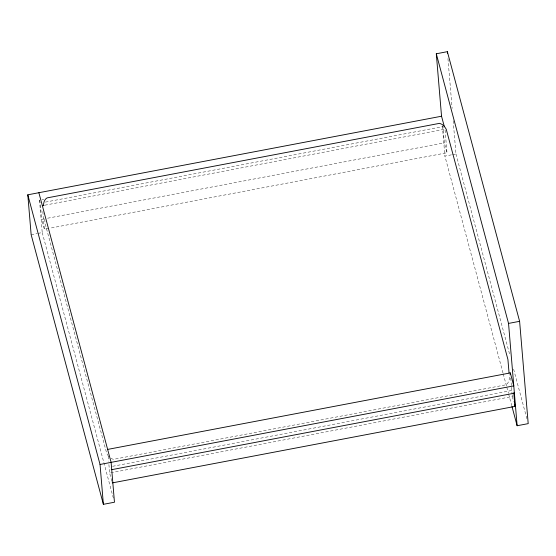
<?xml version="1.0" encoding="UTF-8"?>
<svg xmlns="http://www.w3.org/2000/svg" width="556" height="556" viewBox="0 0 556 556"><rect width="100%" height="100%" fill="white"/><g stroke="black" fill="none" stroke-linecap="round" stroke-linejoin="round"><path stroke-width="0.42" stroke-dasharray="2.78 2.08" d="M42.047 199.535L43.75 199.215M45.425 202.099L442.972 126.58L444.341 142.857L446.989 152.761L49.442 228.28M44.904 205.178L445.008 129.173M48.587 228.44L44.32 229.246L41.672 219.349L44.23 218.862M47.642 218.209L444.341 142.857M31.15 234.681L37.113 233.548M37.961 233.388L42.221 232.575L39.351 198.402M502.992 372.979L444.89 156.09L451.701 154.79M452.556 154.631L455.962 153.984L453.077 119.596M112.611 466.296L512.722 390.298M111.832 481.246L109.622 472.996L512.291 396.511L512.152 394.823M110.929 458.318L113.327 459.388L505.925 384.808C509.47 382.716 509.699 378.219 509.185 374.563M108.545 456.288L106.717 453.425L45.043 223.22L44.709 219.259M455.962 153.984L510.026 355.798M513.619 369.198L526.852 418.605M512.291 396.511L513.619 401.46M503.215 373.813L506.585 386.378M506.808 387.212L508.379 393.078M508.601 393.912L511.742 405.637M39.49 200.021L40.303 203.072L41.672 219.349M42.221 232.575L113.334 498.037M510.735 377.976L511.444 386.399M511.513 387.24L512.076 393.982M447.948 58.554L452.139 108.42M445.085 130.021L446.989 152.761M442.374 126.108L444.89 156.09M108.205 456.149L108.629 461.202M108.913 464.573L109.622 472.996M42.84 211.558L44.32 229.246"/><path stroke-width="0.83" d="M43.583 205.776C43.417 202.78 44.313 199.521 47.038 197.908L439.636 123.328L442.034 124.398L444.425 126.427L446.253 129.284L507.92 359.496L509.053 372.972M444.362 126.747L441.54 116.225L436.3 53.779L447.372 51.673L519.61 321.319L528.2 423.63L517.129 425.736L511.965 406.471M38.871 192.717L111.11 462.363L114.46 502.221L103.381 504.327L31.15 234.681L27.8 194.815L441.54 116.225M42.339 205.664L44.049 205.338M517.129 425.736L508.538 323.425L519.61 321.319M107.642 449.415L510.311 372.923L513.779 385.871L100.038 464.462L103.381 504.327M111.721 469.667L514.39 393.182M112.277 482.9L514.946 406.408L513.793 392.703M436.3 53.779L508.538 323.425M514.502 404.761L514.946 406.408M27.8 194.815L100.038 464.462M510.311 372.923L510.45 374.605M447.372 51.673L447.517 53.39"/></g></svg>
